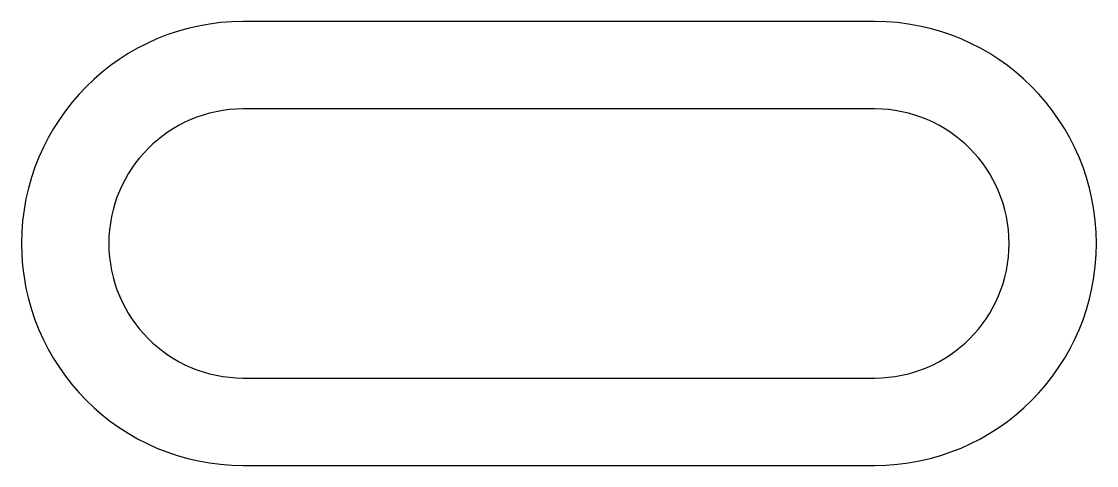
# Model space of a CAD drawing. Extents: x 937 to 953, y -4.7 to 1.9.
import ezdxf

# ---------------------------------------------------------------- set-up
doc = ezdxf.new("R2010")
doc.units = 0
doc.header["$LTSCALE"] = 15
doc.layers.get('0').update_dxf_attribs({"linetype": 'CONTINUOUS'})

msp = doc.modelspace()

# ---------------------------------------------------------------- linework, layer by layer
for points in [[(940.262, -4.721), (949.662, -4.721, 1), (949.662, 1.879), (940.262, 1.879, 1)], [(940.262, -3.421), (949.662, -3.421, 1), (949.662, 0.579), (940.262, 0.579, 1)]]:
    msp.add_lwpolyline(points, format="xyb", close=True)

doc.saveas('drawing.dxf')
